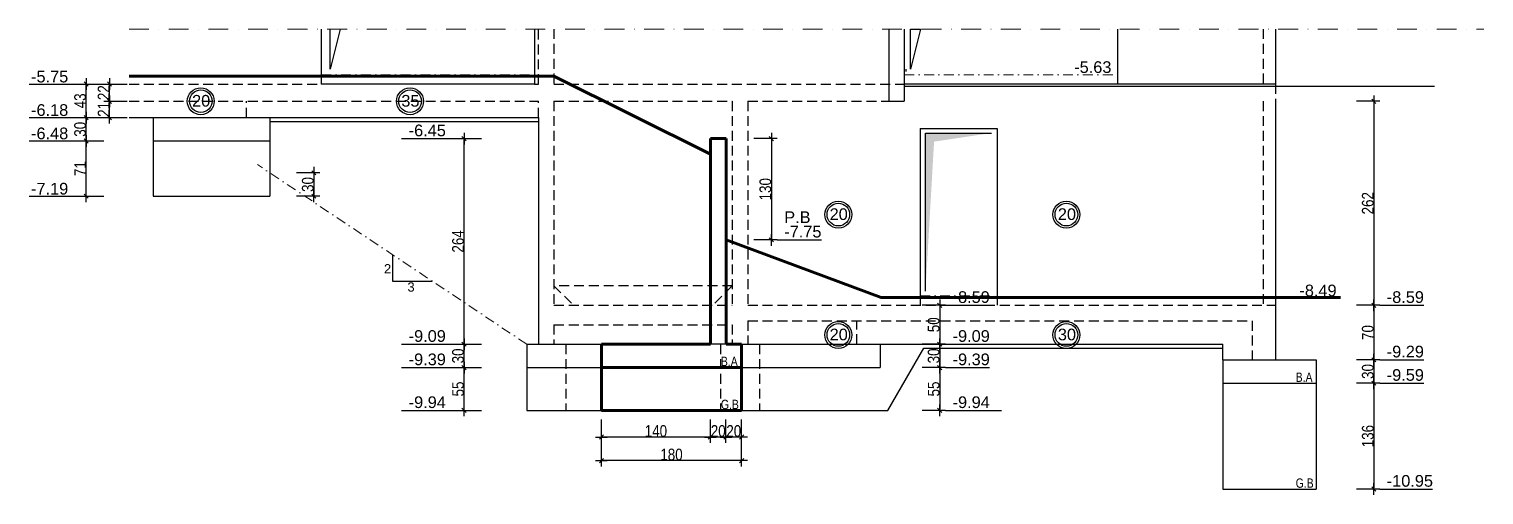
# Model space of a CAD drawing. Header units: centimetres. Extents: x 16433 to 114398, y -50094 to -12305.
# Drawn here: x 61530 to 63399, y -40131 to -39533 of the extents above; entities that cross this region are included whole.
import ezdxf

# ---------------------------------------------------------------- set-up
doc = ezdxf.new("R2010")
doc.units = ezdxf.units.CM
doc.header["$LTSCALE"] = 0.5
doc.linetypes.add('CACHEX2', pattern=[19.05, 12.7, -6.35])
doc.linetypes.add('TIRETPTX2', pattern=[50.8, 25.4, -12.7, 0, -12.7])
doc.layers.get('DEFPOINTS').update_dxf_attribs({"linetype": 'CONTINUOUS'})
for name, color, linetype in [('01_cote_gen', 4, 'CONTINUOUS'), ('01_linteaux', 2, 'CONTINUOUS'), ('01_poch_murs', 253, 'CONTINUOUS'), ('01_texte', 230, 'CONTINUOUS'), ('AA_COTES', 2, 'CONTINUOUS')]:
    doc.layers.add(name, color=color, linetype=linetype)
doc.layers.add('01_murs_coup', color=5, linetype='CONTINUOUS', lineweight=60)
doc.layers.add('01_tram_axes', color=2, linetype='TIRETPTX2', lineweight=9)
doc.styles.add('ARIAL', font='arial.ttf')
doc.styles.add('STYLE2', font='ARIALN.TTF')
doc.dimstyles.new('JB50', dxfattribs={"dimscale": 0.1, "dimtxt": 150, "dimasz": 15, "dimexe": 0.1, "dimexo": 0.1, "dimgap": 0.09, "dimtad": 1, "dimdec": 1, "dimdsep": 46, "dimtxsty": 'STYLE2', "dimblk1": 'BOND_G', "dimblk2": 'BOND_D', "dimsah": 1, "dimcen": 1.5, "dimdle": 0.01, "dimse1": 1, "dimse2": 1, "dimclrd": 4, "dimclre": 2, "dimclrt": 6, "dimazin": 2, "dimtfac": 2.333333, "dimtdec": 1, "dimtix": 1, "dimtmove": 2, "dimatfit": 3, "dimldrblk": 'BOND_G', "dimfxl": 1, "dimtolj": 1, "dimtzin": 0, "dimarcsym": 0})

# ---------------------------------------------------------------- blocks, each defined once
blk = doc.blocks.new('BOND_G')
at = {"layer": 'AA_COTES', "color": 0}
for p, q in [((0, -5), (0, 15)), ((5, 0), (-5, 0)), ((1.8, 1.8), (-1.8, -1.8))]:
    blk.add_line(p, q, dxfattribs=at)
blk = doc.blocks.new('BOND_D')
at = {"layer": 'AA_COTES', "color": 0}
for p, q in [((5, 0), (-5, 0)), ((-1.8, -1.8), (1.8, 1.8)), ((0, 5), (0, -15))]:
    blk.add_line(p, q, dxfattribs=at)
blk = doc.blocks.new('*D3273')
at = {"layer": '01_cote_gen', "color": 4, "lineweight": -2, "transparency": 16777216}
blk.add_line((63257.7, -39888.9), (63257.7, -39955.9), dxfattribs=at)
at = {"layer": 'DEFPOINTS', "color": 0}
for p in [(63131.5, -39887.4), (63183.5, -39957.4), (63257.7, -39957.4)]:
    blk.add_point(p, dxfattribs=at)
at = {"layer": '01_cote_gen', "color": 4, "lineweight": -2, "transparency": 16777216, "xscale": 1.5, "yscale": 1.5, "zscale": 1.5}
for name, p, rotation in [('BOND_G', (63257.7, -39887.4), 90), ('BOND_D', (63257.7, -39957.4), 270)]:
    blk.add_blockref(name, p, dxfattribs=dict(at, rotation=rotation))
at = {"layer": '01_cote_gen', "color": 6, "transparency": 16777216, "insert": (63250, -39922.4), "char_height": 15, "attachment_point": 5, "rotation": 90, "style": 'STYLE2'}
blk.add_mtext('\\A1;70', dxfattribs=at)
blk = doc.blocks.new('*D3274')
at = {"layer": '01_cote_gen', "color": 4, "lineweight": -2, "transparency": 16777216}
blk.add_line((63257.7, -39958.9), (63257.7, -39985.9), dxfattribs=at)
at = {"layer": 'DEFPOINTS', "color": 0}
for p in [(63235.2, -39957.4), (63183.5, -39987.4), (63257.7, -39987.4)]:
    blk.add_point(p, dxfattribs=at)
at = {"layer": '01_cote_gen', "color": 4, "lineweight": -2, "transparency": 16777216, "xscale": 1.5, "yscale": 1.5, "zscale": 1.5}
for name, p, rotation in [('BOND_G', (63257.7, -39957.4), 90), ('BOND_D', (63257.7, -39987.4), 270)]:
    blk.add_blockref(name, p, dxfattribs=dict(at, rotation=rotation))
at = {"layer": '01_cote_gen', "color": 6, "transparency": 16777216, "insert": (63250, -39972.4), "char_height": 15, "attachment_point": 5, "rotation": 90, "style": 'STYLE2'}
blk.add_mtext('\\A1;30', dxfattribs=at)
blk = doc.blocks.new('*D3275')
at = {"layer": '01_cote_gen', "color": 4, "lineweight": -2, "transparency": 16777216}
blk.add_line((63257.7, -39988.9), (63257.7, -40121.9), dxfattribs=at)
at = {"layer": 'DEFPOINTS', "color": 0}
for p in [(63235.2, -39987.4), (63183.5, -40123.4), (63257.7, -40123.4)]:
    blk.add_point(p, dxfattribs=at)
at = {"layer": '01_cote_gen', "color": 4, "lineweight": -2, "transparency": 16777216, "xscale": 1.5, "yscale": 1.5, "zscale": 1.5}
for name, p, rotation in [('BOND_G', (63257.7, -39987.4), 90), ('BOND_D', (63257.7, -40123.4), 270)]:
    blk.add_blockref(name, p, dxfattribs=dict(at, rotation=rotation))
at = {"layer": '01_cote_gen', "color": 6, "transparency": 16777216, "insert": (63250, -40055.4), "char_height": 15, "attachment_point": 5, "rotation": 90, "style": 'STYLE2'}
blk.add_mtext('\\A1;136', dxfattribs=at)
blk = doc.blocks.new('*D3276')
at = {"layer": '01_cote_gen', "color": 4, "lineweight": -2, "transparency": 16777216}
blk.add_line((63257.7, -39626.9), (63257.7, -39885.9), dxfattribs=at)
at = {"layer": 'DEFPOINTS', "color": 0}
for p in [(63213.8, -39625.4), (63131.5, -39887.4), (63257.7, -39887.4)]:
    blk.add_point(p, dxfattribs=at)
at = {"layer": '01_cote_gen', "color": 4, "lineweight": -2, "transparency": 16777216, "xscale": 1.5, "yscale": 1.5, "zscale": 1.5}
for name, p, rotation in [('BOND_G', (63257.7, -39625.4), 90), ('BOND_D', (63257.7, -39887.4), 270)]:
    blk.add_blockref(name, p, dxfattribs=dict(at, rotation=rotation))
at = {"layer": '01_cote_gen', "color": 6, "transparency": 16777216, "insert": (63250, -39756.4), "char_height": 15, "attachment_point": 5, "rotation": 90, "style": 'STYLE2'}
blk.add_mtext('\\A1;262', dxfattribs=at)
blk = doc.blocks.new('*D3277')
at = {"layer": '01_cote_gen', "color": 4, "lineweight": -2, "transparency": 16777216}
blk.add_line((62700, -39888.9), (62700, -39935.9), dxfattribs=at)
at = {"layer": 'DEFPOINTS', "color": 0}
for p in [(62573.8, -39887.4), (62625.8, -39937.4), (62700, -39937.4)]:
    blk.add_point(p, dxfattribs=at)
at = {"layer": '01_cote_gen', "color": 4, "lineweight": -2, "transparency": 16777216, "xscale": 1.5, "yscale": 1.5, "zscale": 1.5}
for name, p, rotation in [('BOND_G', (62700, -39887.4), 90), ('BOND_D', (62700, -39937.4), 270)]:
    blk.add_blockref(name, p, dxfattribs=dict(at, rotation=rotation))
at = {"layer": '01_cote_gen', "color": 6, "transparency": 16777216, "insert": (62692.3, -39912.4), "char_height": 15, "attachment_point": 5, "rotation": 90, "style": 'STYLE2'}
blk.add_mtext('\\A1;50', dxfattribs=at)
blk = doc.blocks.new('*D3278')
at = {"layer": '01_cote_gen', "color": 4, "lineweight": -2, "transparency": 16777216}
blk.add_line((62700, -39938.9), (62700, -39965.9), dxfattribs=at)
at = {"layer": 'DEFPOINTS', "color": 0}
for p in [(62677.5, -39937.4), (62625.8, -39967.4), (62700, -39967.4)]:
    blk.add_point(p, dxfattribs=at)
at = {"layer": '01_cote_gen', "color": 4, "lineweight": -2, "transparency": 16777216, "xscale": 1.5, "yscale": 1.5, "zscale": 1.5}
for name, p, rotation in [('BOND_G', (62700, -39937.4), 90), ('BOND_D', (62700, -39967.4), 270)]:
    blk.add_blockref(name, p, dxfattribs=dict(at, rotation=rotation))
at = {"layer": '01_cote_gen', "color": 6, "transparency": 16777216, "insert": (62692.3, -39952.4), "char_height": 15, "attachment_point": 5, "rotation": 90, "style": 'STYLE2'}
blk.add_mtext('\\A1;30', dxfattribs=at)
blk = doc.blocks.new('*D3279')
at = {"layer": '01_cote_gen', "color": 4, "lineweight": -2, "transparency": 16777216}
blk.add_line((62700, -39968.9), (62700, -40020.9), dxfattribs=at)
at = {"layer": 'DEFPOINTS', "color": 0}
for p in [(62677.5, -39967.4), (62625.8, -40022.4), (62700, -40022.4)]:
    blk.add_point(p, dxfattribs=at)
at = {"layer": '01_cote_gen', "color": 4, "lineweight": -2, "transparency": 16777216, "xscale": 1.5, "yscale": 1.5, "zscale": 1.5}
for name, p, rotation in [('BOND_G', (62700, -39967.4), 90), ('BOND_D', (62700, -40022.4), 270)]:
    blk.add_blockref(name, p, dxfattribs=dict(at, rotation=rotation))
at = {"layer": '01_cote_gen', "color": 6, "transparency": 16777216, "insert": (62692.4, -39994.9), "char_height": 15, "attachment_point": 5, "rotation": 90, "style": 'STYLE2'}
blk.add_mtext('\\A1;55', dxfattribs=at)
blk = doc.blocks.new('*D3280')
at = {"layer": '01_cote_gen', "color": 4, "lineweight": -2, "transparency": 16777216}
blk.add_line((62089, -40020.9), (62089, -39968.9), dxfattribs=at)
at = {"layer": 'DEFPOINTS', "color": 0}
for p in [(62089, -39967.4), (62334.4, -39967.4), (62334.4, -40022.4)]:
    blk.add_point(p, dxfattribs=at)
at = {"layer": '01_cote_gen', "color": 4, "lineweight": -2, "transparency": 16777216, "xscale": 1.5, "yscale": 1.5, "zscale": 1.5}
for name, p, rotation in [('BOND_D', (62089, -39967.4), 90), ('BOND_G', (62089, -40022.4), 270)]:
    blk.add_blockref(name, p, dxfattribs=dict(at, rotation=rotation))
at = {"layer": '01_cote_gen', "color": 6, "transparency": 16777216, "insert": (62081.4, -39994.9), "char_height": 15, "attachment_point": 5, "rotation": 90, "style": 'STYLE2'}
blk.add_mtext('\\A1;55', dxfattribs=at)
blk = doc.blocks.new('*D3281')
at = {"layer": '01_cote_gen', "color": 4, "lineweight": -2, "transparency": 16777216}
blk.add_line((62089, -39965.9), (62089, -39938.9), dxfattribs=at)
at = {"layer": 'DEFPOINTS', "color": 0}
for p in [(62089, -39937.4), (62219.6, -39937.4), (62111.5, -39967.4)]:
    blk.add_point(p, dxfattribs=at)
at = {"layer": '01_cote_gen', "color": 4, "lineweight": -2, "transparency": 16777216, "xscale": 1.5, "yscale": 1.5, "zscale": 1.5}
for name, p, rotation in [('BOND_D', (62089, -39937.4), 90), ('BOND_G', (62089, -39967.4), 270)]:
    blk.add_blockref(name, p, dxfattribs=dict(at, rotation=rotation))
at = {"layer": '01_cote_gen', "color": 6, "transparency": 16777216, "insert": (62081.3, -39952.4), "char_height": 15, "attachment_point": 5, "rotation": 90, "style": 'STYLE2'}
blk.add_mtext('\\A1;30', dxfattribs=at)
blk = doc.blocks.new('*D3282')
at = {"layer": '01_cote_gen', "color": 4, "lineweight": -2, "transparency": 16777216}
blk.add_line((62089, -39935.9), (62089, -39674.9), dxfattribs=at)
at = {"layer": 'DEFPOINTS', "color": 0}
for p in [(62089, -39673.4), (62405.5, -39673.4), (62265.5, -39937.4)]:
    blk.add_point(p, dxfattribs=at)
at = {"layer": '01_cote_gen', "color": 4, "lineweight": -2, "transparency": 16777216, "xscale": 1.5, "yscale": 1.5, "zscale": 1.5}
for name, p, rotation in [('BOND_D', (62089, -39673.4), 90), ('BOND_G', (62089, -39937.4), 270)]:
    blk.add_blockref(name, p, dxfattribs=dict(at, rotation=rotation))
at = {"layer": '01_cote_gen', "color": 6, "transparency": 16777216, "insert": (62081.3, -39805.4), "char_height": 15, "attachment_point": 5, "rotation": 90, "style": 'STYLE2'}
blk.add_mtext('\\A1;264', dxfattribs=at)
blk = doc.blocks.new('*D3283')
at = {"layer": '01_cote_gen', "color": 4, "lineweight": -2, "transparency": 16777216}
blk.add_line((62483.8, -39674.9), (62483.8, -39801.9), dxfattribs=at)
at = {"layer": 'DEFPOINTS', "color": 0}
for p in [(62425.5, -39673.4), (62425.5, -39803.4), (62483.8, -39803.4)]:
    blk.add_point(p, dxfattribs=at)
at = {"layer": '01_cote_gen', "color": 4, "lineweight": -2, "transparency": 16777216, "xscale": 1.5, "yscale": 1.5, "zscale": 1.5}
for name, p, rotation in [('BOND_G', (62483.8, -39673.4), 90), ('BOND_D', (62483.8, -39803.4), 270)]:
    blk.add_blockref(name, p, dxfattribs=dict(at, rotation=rotation))
at = {"layer": '01_cote_gen', "color": 6, "transparency": 16777216, "insert": (62476.1, -39738.4), "char_height": 15, "attachment_point": 5, "rotation": 90, "style": 'STYLE2'}
blk.add_mtext('\\A1;130', dxfattribs=at)
blk = doc.blocks.new('*D3284')
at = {"layer": '01_cote_gen', "color": 4, "lineweight": -2, "transparency": 16777216}
blk.add_line((61633.6, -39623.9), (61633.6, -39604.9), dxfattribs=at)
at = {"layer": 'DEFPOINTS', "color": 0}
for p in [(61633.6, -39603.4), (61658.8, -39603.4), (61658.8, -39625.4)]:
    blk.add_point(p, dxfattribs=at)
at = {"layer": '01_cote_gen', "color": 4, "lineweight": -2, "transparency": 16777216, "xscale": 1.5, "yscale": 1.5, "zscale": 1.5}
for name, p, rotation in [('BOND_D', (61633.6, -39603.4), 90), ('BOND_G', (61633.6, -39625.4), 270)]:
    blk.add_blockref(name, p, dxfattribs=dict(at, rotation=rotation))
at = {"layer": '01_cote_gen', "color": 6, "transparency": 16777216, "insert": (61626, -39614.4), "char_height": 15, "attachment_point": 5, "rotation": 90, "style": 'STYLE2'}
blk.add_mtext('\\A1;22', dxfattribs=at)
blk = doc.blocks.new('*D3285')
at = {"layer": '01_cote_gen', "color": 4, "lineweight": -2, "transparency": 16777216}
blk.add_line((61633.6, -39644.9), (61633.6, -39626.9), dxfattribs=at)
at = {"layer": 'DEFPOINTS', "color": 0}
for p in [(61633.6, -39625.4), (61665.3, -39625.4), (61665.3, -39646.4)]:
    blk.add_point(p, dxfattribs=at)
at = {"layer": '01_cote_gen', "color": 4, "lineweight": -2, "transparency": 16777216, "xscale": 1.5, "yscale": 1.5, "zscale": 1.5}
for name, p, rotation in [('BOND_D', (61633.6, -39625.4), 90), ('BOND_G', (61633.6, -39646.4), 270)]:
    blk.add_blockref(name, p, dxfattribs=dict(at, rotation=rotation))
at = {"layer": '01_cote_gen', "color": 6, "transparency": 16777216, "insert": (61626, -39635.9), "char_height": 15, "attachment_point": 5, "rotation": 90, "style": 'STYLE2'}
blk.add_mtext('\\A1;21', dxfattribs=at)
blk = doc.blocks.new('*D3286')
at = {"layer": '01_cote_gen', "color": 4, "lineweight": -2, "transparency": 16777216}
blk.add_line((61603.6, -39644.9), (61603.6, -39604.9), dxfattribs=at)
at = {"layer": 'DEFPOINTS', "color": 0}
for p in [(61603.6, -39603.4), (61679, -39603.4), (61674.2, -39646.4)]:
    blk.add_point(p, dxfattribs=at)
at = {"layer": '01_cote_gen', "color": 4, "lineweight": -2, "transparency": 16777216, "xscale": 1.5, "yscale": 1.5, "zscale": 1.5}
for name, p, rotation in [('BOND_D', (61603.6, -39603.4), 90), ('BOND_G', (61603.6, -39646.4), 270)]:
    blk.add_blockref(name, p, dxfattribs=dict(at, rotation=rotation))
at = {"layer": '01_cote_gen', "color": 6, "transparency": 16777216, "insert": (61595.9, -39624.9), "char_height": 15, "attachment_point": 5, "rotation": 90, "style": 'STYLE2'}
blk.add_mtext('\\A1;43', dxfattribs=at)
blk = doc.blocks.new('*D3287')
at = {"layer": '01_cote_gen', "color": 4, "lineweight": -2, "transparency": 16777216}
blk.add_line((61603.6, -39674.9), (61603.6, -39647.9), dxfattribs=at)
at = {"layer": 'DEFPOINTS', "color": 0}
for p in [(61603.6, -39646.4), (61710.7, -39646.4), (61701.7, -39676.4)]:
    blk.add_point(p, dxfattribs=at)
at = {"layer": '01_cote_gen', "color": 4, "lineweight": -2, "transparency": 16777216, "xscale": 1.5, "yscale": 1.5, "zscale": 1.5}
for name, p, rotation in [('BOND_D', (61603.6, -39646.4), 90), ('BOND_G', (61603.6, -39676.4), 270)]:
    blk.add_blockref(name, p, dxfattribs=dict(at, rotation=rotation))
at = {"layer": '01_cote_gen', "color": 6, "transparency": 16777216, "insert": (61595.9, -39661.4), "char_height": 15, "attachment_point": 5, "rotation": 90, "style": 'STYLE2'}
blk.add_mtext('\\A1;30', dxfattribs=at)
blk = doc.blocks.new('*D3288')
at = {"layer": '01_cote_gen', "color": 4, "lineweight": -2, "transparency": 16777216}
blk.add_line((62444, -40056.6), (62427, -40056.6), dxfattribs=at)
at = {"layer": 'DEFPOINTS', "color": 0}
for p in [(62425.5, -39926.1), (62445.5, -39937.4), (62425.5, -40056.6)]:
    blk.add_point(p, dxfattribs=at)
at = {"layer": '01_cote_gen', "color": 4, "lineweight": -2, "transparency": 16777216, "xscale": 1.5, "yscale": 1.5, "zscale": 1.5, "rotation": 180}
blk.add_blockref('BOND_D', (62425.5, -40056.6), dxfattribs=at)
at = {"layer": '01_cote_gen', "color": 4, "lineweight": -2, "transparency": 16777216, "xscale": 1.5, "yscale": 1.5, "zscale": 1.5}
blk.add_blockref('BOND_G', (62445.5, -40056.6), dxfattribs=at)
at = {"layer": '01_cote_gen', "color": 6, "transparency": 16777216, "insert": (62435.5, -40048.9), "char_height": 15, "attachment_point": 5, "style": 'STYLE2'}
blk.add_mtext('\\A1;20', dxfattribs=at)
blk = doc.blocks.new('*D3289')
at = {"layer": '01_cote_gen', "color": 4, "lineweight": -2, "transparency": 16777216}
blk.add_line((62424, -40056.6), (62407, -40056.6), dxfattribs=at)
at = {"layer": 'DEFPOINTS', "color": 0}
for p in [(62405.5, -39930.9), (62425.5, -39930.9), (62405.5, -40056.6)]:
    blk.add_point(p, dxfattribs=at)
at = {"layer": '01_cote_gen', "color": 4, "lineweight": -2, "transparency": 16777216, "xscale": 1.5, "yscale": 1.5, "zscale": 1.5, "rotation": 180}
blk.add_blockref('BOND_D', (62405.5, -40056.6), dxfattribs=at)
at = {"layer": '01_cote_gen', "color": 4, "lineweight": -2, "transparency": 16777216, "xscale": 1.5, "yscale": 1.5, "zscale": 1.5}
blk.add_blockref('BOND_G', (62425.5, -40056.6), dxfattribs=at)
at = {"layer": '01_cote_gen', "color": 6, "transparency": 16777216, "insert": (62415.5, -40048.9), "char_height": 15, "attachment_point": 5, "style": 'STYLE2'}
blk.add_mtext('\\A1;20', dxfattribs=at)
blk = doc.blocks.new('*D3290')
at = {"layer": '01_cote_gen', "color": 4, "lineweight": -2, "transparency": 16777216}
blk.add_line((62404, -40056.6), (62267, -40056.6), dxfattribs=at)
at = {"layer": 'DEFPOINTS', "color": 0}
for p in [(62405.5, -39927.2), (62265.5, -39937.4), (62265.5, -40056.6)]:
    blk.add_point(p, dxfattribs=at)
at = {"layer": '01_cote_gen', "color": 4, "lineweight": -2, "transparency": 16777216, "xscale": 1.5, "yscale": 1.5, "zscale": 1.5, "rotation": 180}
blk.add_blockref('BOND_D', (62265.5, -40056.6), dxfattribs=at)
at = {"layer": '01_cote_gen', "color": 4, "lineweight": -2, "transparency": 16777216, "xscale": 1.5, "yscale": 1.5, "zscale": 1.5}
blk.add_blockref('BOND_G', (62405.5, -40056.6), dxfattribs=at)
at = {"layer": '01_cote_gen', "color": 6, "transparency": 16777216, "insert": (62335.5, -40048.9), "char_height": 15, "attachment_point": 5, "style": 'STYLE2'}
blk.add_mtext('\\A1;140', dxfattribs=at)
blk = doc.blocks.new('*D3291')
at = {"layer": '01_cote_gen', "color": 4, "lineweight": -2, "transparency": 16777216}
blk.add_line((62444, -40086.8), (62267, -40086.8), dxfattribs=at)
at = {"layer": 'DEFPOINTS', "color": 0}
for p in [(62265.5, -39937.4), (62445.5, -39937.4), (62265.5, -40086.8)]:
    blk.add_point(p, dxfattribs=at)
at = {"layer": '01_cote_gen', "color": 4, "lineweight": -2, "transparency": 16777216, "xscale": 1.5, "yscale": 1.5, "zscale": 1.5, "rotation": 180}
blk.add_blockref('BOND_D', (62265.5, -40086.8), dxfattribs=at)
at = {"layer": '01_cote_gen', "color": 4, "lineweight": -2, "transparency": 16777216, "xscale": 1.5, "yscale": 1.5, "zscale": 1.5}
blk.add_blockref('BOND_G', (62445.5, -40086.8), dxfattribs=at)
at = {"layer": '01_cote_gen', "color": 6, "transparency": 16777216, "insert": (62355.5, -40079.1), "char_height": 15, "attachment_point": 5, "style": 'STYLE2'}
blk.add_mtext('\\A1;180', dxfattribs=at)
blk = doc.blocks.new('*D3341')
at = {"layer": '01_cote_gen', "color": 4, "lineweight": -2, "transparency": 16777216}
blk.add_line((61896.1, -39718.8), (61896.1, -39745.8), dxfattribs=at)
at = {"layer": 'DEFPOINTS', "color": 0}
for p in [(61839.5, -39717.3), (61839.5, -39747.3), (61896.1, -39747.3)]:
    blk.add_point(p, dxfattribs=at)
at = {"layer": '01_cote_gen', "color": 4, "lineweight": -2, "transparency": 16777216, "xscale": 1.5, "yscale": 1.5, "zscale": 1.5}
for name, p, rotation in [('BOND_G', (61896.1, -39717.3), 90), ('BOND_D', (61896.1, -39747.3), 270)]:
    blk.add_blockref(name, p, dxfattribs=dict(at, rotation=rotation))
at = {"layer": '01_cote_gen', "color": 6, "transparency": 16777216, "insert": (61888.4, -39732.3), "char_height": 15, "attachment_point": 5, "rotation": 90, "style": 'STYLE2'}
blk.add_mtext('\\A1;30', dxfattribs=at)
blk = doc.blocks.new('*D3342')
at = {"layer": '01_cote_gen', "color": 4, "lineweight": -2, "transparency": 16777216}
blk.add_line((61603.6, -39745.8), (61603.6, -39677.9), dxfattribs=at)
at = {"layer": 'DEFPOINTS', "color": 0}
for p in [(61603.6, -39676.4), (61689.5, -39676.4), (61689.5, -39747.3)]:
    blk.add_point(p, dxfattribs=at)
at = {"layer": '01_cote_gen', "color": 4, "lineweight": -2, "transparency": 16777216, "xscale": 1.5, "yscale": 1.5, "zscale": 1.5}
for name, p, rotation in [('BOND_D', (61603.6, -39676.4), 90), ('BOND_G', (61603.6, -39747.3), 270)]:
    blk.add_blockref(name, p, dxfattribs=dict(at, rotation=rotation))
at = {"layer": '01_cote_gen', "color": 6, "transparency": 16777216, "insert": (61596, -39711.9), "char_height": 15, "attachment_point": 5, "rotation": 90, "style": 'STYLE2'}
blk.add_mtext('\\A1;71', dxfattribs=at)

msp = doc.modelspace()

# ---------------------------------------------------------------- linework, layer by layer
at = {"layer": '01_linteaux'}
for p, q in [((61905.517, -39532.786), (61905.517, -39603.363)), ((62179.517, -39532.786), (62179.517, -39603.363)), ((62634.517, -39532.786), (62634.517, -39625.363)), ((62654.517, -39532.786), (62654.517, -39603.363)), ((62654.517, -39532.786), (62654.517, -39625.363)), ((62928.517, -39532.786), (62928.517, -39603.363)), ((63131.517, -39532.786), (63131.561, -39603.364)), ((62656.517, -39584.363), (62656.517, -39587.363)), ((62179.517, -39603.363), (61905.517, -39603.363)), ((63131.517, -39603.363), (62654.517, -39603.363)), ((63335.517, -39606.363), (62654.517, -39606.363)), ((62634.517, -39625.363), (62654.517, -39625.363)), ((63131.517, -39625.363), (63131.517, -39957.363)), ((61658.836, -39646.363), (61689.517, -39646.363)), ((61689.517, -39646.363), (61689.517, -39747.341)), ((61689.517, -39646.363), (61839.517, -39646.363)), ((61839.517, -39646.363), (62184.55, -39646.363)), ((61839.517, -39646.363), (61839.517, -39747.341)), ((61839.517, -39651.363), (62184.55, -39651.363)), ((62184.55, -39646.363), (62184.55, -39937.363)), ((62674.962, -39660.363), (62674.962, -39887.363)), ((62674.962, -39660.363), (62773.962, -39660.363)), ((62773.962, -39660.363), (62773.962, -39887.363)), ((61689.517, -39676.363), (61839.517, -39676.363)), ((61689.517, -39747.341), (61839.517, -39747.341)), ((62169.55, -39937.363), (62219.55, -39937.363)), ((62169.55, -39937.363), (62169.55, -40022.363)), ((62219.55, -39937.363), (62265.517, -39937.363)), ((62425.517, -39937.363), (62405.517, -39937.363)), ((62445.517, -39937.363), (62468.517, -39937.363)), ((62468.517, -39937.363), (62623.517, -39937.363)), ((62623.517, -39937.363), (62623.517, -39967.363)), ((62623.517, -39937.363), (63063.517, -39937.363)), ((62633.517, -40022.363), (62679.705, -39942.363)), ((62679.705, -39942.363), (63063.517, -39942.363)), ((63063.517, -39957.363), (63063.517, -39937.363)), ((62169.55, -39967.363), (62219.55, -39967.363)), ((62219.55, -39967.363), (62265.517, -39967.363)), ((62445.517, -39967.363), (62468.517, -39967.363)), ((62468.517, -39967.363), (62623.517, -39967.363)), ((63063.517, -39957.363), (63063.517, -40123.363)), ((63063.517, -39957.363), (63183.517, -39957.363)), ((63183.517, -39957.363), (63183.517, -40123.363)), ((63063.517, -39987.363), (63183.517, -39987.363)), ((62169.55, -40022.363), (62219.55, -40022.363)), ((62219.55, -40022.363), (62265.517, -40022.363)), ((62445.517, -40022.363), (62468.517, -40022.363)), ((62468.517, -40022.363), (62633.517, -40022.363)), ((63063.517, -40123.363), (63183.517, -40123.363))]:
    msp.add_line(p, q, dxfattribs=at)
at = {"layer": '01_linteaux', "linetype": 'CACHEX2', "ltscale": 2}
for p, q in [((62184.55, -39603.363), (62184.55, -39532.786)), ((62204.55, -39532.786), (62204.55, -39603.363)), ((63115.517, -39532.786), (63115.517, -39603.363)), ((61658.836, -39603.363), (61905.517, -39603.363)), ((62179.517, -39603.363), (62184.55, -39603.363)), ((62204.55, -39603.363), (62654.517, -39603.363)), ((63131.561, -39603.364), (63131.517, -39625.363)), ((61658.836, -39625.363), (62184.55, -39625.363)), ((61809.517, -39646.363), (61809.517, -39625.363)), ((62184.55, -39646.363), (62184.55, -39625.363)), ((62204.55, -39625.363), (62433.517, -39625.363)), ((62204.55, -39625.363), (62204.55, -39887.363)), ((62433.517, -39625.363), (62433.517, -39887.363)), ((62453.517, -39625.363), (62453.517, -39887.363)), ((62453.517, -39625.363), (62634.517, -39625.363)), ((63115.517, -39625.363), (63115.517, -39887.363)), ((62204.55, -39862.363), (62229.55, -39887.363)), ((62433.517, -39862.363), (62204.55, -39862.363)), ((62433.517, -39862.363), (62408.517, -39887.363)), ((62204.55, -39887.363), (62433.517, -39887.363)), ((62453.517, -39887.363), (63131.517, -39887.363)), ((62204.55, -39912.363), (62433.517, -39912.363)), ((62204.55, -39912.363), (62204.55, -39937.363)), ((62433.517, -39912.363), (62433.517, -39937.363)), ((62453.517, -39907.363), (63101.517, -39907.363)), ((62453.517, -39907.363), (62453.517, -39937.363)), ((62593.517, -39937.363), (62593.517, -39907.363)), ((63101.517, -39907.363), (63101.517, -39957.363)), ((62219.55, -39937.363), (62219.55, -40022.363)), ((62418.517, -39937.363), (62418.517, -40022.363)), ((62468.517, -39937.363), (62468.517, -40022.363))]:
    msp.add_line(p, q, dxfattribs=at)
at = {"layer": '01_murs_coup'}
for p, q in [((61658.836, -39593.363), (62204.55, -39593.363)), ((62405.517, -39693.363), (62204.55, -39593.363)), ((62405.517, -39673.363), (62405.517, -39937.363)), ((62405.517, -39673.363), (62425.517, -39673.363)), ((62425.517, -39673.363), (62425.517, -39937.363)), ((62624.962, -39877.363), (62425.517, -39803.363)), ((62624.962, -39877.363), (63214.803, -39877.363)), ((62265.517, -39937.363), (62265.517, -39967.363)), ((62405.517, -39937.363), (62265.517, -39937.363)), ((62445.517, -39937.363), (62425.517, -39937.363)), ((62445.517, -39937.363), (62445.517, -39967.363)), ((62265.517, -39967.363), (62445.517, -39967.363)), ((62265.517, -39967.363), (62265.517, -40022.363)), ((62445.517, -39967.363), (62445.517, -40022.363)), ((62445.517, -40022.363), (62265.517, -40022.363))]:
    msp.add_line(p, q, dxfattribs=at)
at = {"layer": '01_poch_murs'}
for p, q in [((61929.827, -39532.786), (61917.049, -39584.402)), ((61917.049, -39584.402), (61917.049, -39533.035)), ((62662.707, -39533.035), (62675.486, -39532.786)), ((62675.486, -39532.786), (62662.707, -39584.402)), ((62662.707, -39584.402), (62662.707, -39533.035)), ((62681.741, -39869.182), (62681.741, -39666.203)), ((62681.741, -39666.203), (62766.454, -39666.203))]:
    msp.add_line(p, q, dxfattribs=at)
for points in [[(61917.049, -39584.402), (61917.049, -39533.035), (61929.827, -39532.786), (61917.049, -39584.402)], [(62662.707, -39584.402), (62662.707, -39533.035), (62675.486, -39532.786), (62662.707, -39584.402)], [(62681.741, -39869.182), (62681.741, -39666.203), (62692.79, -39677.246)], [(62681.741, -39666.203), (62766.454, -39666.203), (62692.79, -39677.246)]]:
    msp.add_solid(points, dxfattribs=at)
at = {"layer": '01_texte'}
for p, q in [((61530.301, -39603.363), (61596.072, -39603.363)), ((61530.301, -39646.363), (61596.072, -39646.363)), ((62008.788, -39673.363), (62081.49, -39673.363)), ((61530.301, -39676.363), (61596.072, -39676.363)), ((61530.301, -39747.341), (61596.072, -39747.341)), ((62491.276, -39803.363), (62548.298, -39803.363)), ((61997.19, -39822.457), (61997.19, -39856.295)), ((61997.19, -39856.295), (62047.948, -39856.295)), ((62707.504, -39887.363), (62764.188, -39887.363)), ((63265.188, -39887.363), (63321.873, -39887.363)), ((62008.788, -39937.363), (62081.49, -39937.363)), ((62008.788, -39967.363), (62081.49, -39967.363)), ((62707.504, -39967.363), (62764.188, -39967.363)), ((63265.188, -39957.363), (63321.873, -39957.363)), ((63265.188, -39987.363), (63321.873, -39987.363)), ((62008.788, -40022.363), (62081.49, -40022.363)), ((62707.504, -40022.363), (62779.392, -40022.363)), ((63265.188, -40123.363), (63333.022, -40123.363))]:
    msp.add_line(p, q, dxfattribs=at)
for centre, radius in [((61750.85, -39625.363), 17.309), ((61750.85, -39625.363), 14.533), ((62019.632, -39625.363), 17.309), ((62019.632, -39625.363), 14.533), ((62569.811, -39770.946), 17.309), ((62569.811, -39770.946), 14.533), ((62862.71, -39770.946), 17.309), ((62862.71, -39770.946), 14.533), ((62569.811, -39925.455), 17.309), ((62569.811, -39925.455), 14.533), ((62862.71, -39925.455), 17.309), ((62862.71, -39925.455), 14.533)]:
    msp.add_circle(centre, radius, dxfattribs=at)
at = {"layer": '01_tram_axes', "ltscale": 2}
msp.add_line((61658.836, -39532.786), (63399.066, -39532.786), dxfattribs=at)
at = {"layer": '01_tram_axes'}
for p, q in [((61905.517, -39591.363), (62179.517, -39591.363)), ((62654.517, -39591.363), (62928.517, -39591.363)), ((62169.55, -39937.363), (61823.565, -39706.706)), ((62674.962, -39875.363), (62773.962, -39875.363))]:
    msp.add_line(p, q, dxfattribs=at)

# ---------------------------------------------------------------- texts
at = {"layer": '01_texte', "style": 'ARIAL'}
for s, height, p in [('-5.63', 15, (62872.821, -39589.066)), ('-5.75', 15, (61532.845, -39601.204)), ('20', 15, (61739.669, -39632.321)), ('35', 15, (62008.45, -39632.321)), ('-6.18', 15, (61532.845, -39644.204)), ('-6.45', 15, (62017.882, -39670.359)), ('-6.48', 15, (61532.845, -39674.204)), ('-7.19', 15, (61532.845, -39745.182)), ('P.B', 15, (62500.37, -39781.782)), ('20', 15, (62558.63, -39777.904)), ('20', 15, (62851.794, -39777.904)), ('-7.75', 15, (62500.37, -39800.359)), ('2', 12, (61986.125, -39846.554)), ('3', 12, (62016.273, -39869.898)), ('-8.49', 15, (63162.093, -39875.897)), ('-8.59', 15, (62716.598, -39884.359)), ('-8.59', 15, (63274.282, -39884.359)), ('-9.09', 15, (62017.882, -39934.359)), ('20', 15, (62558.63, -39932.413)), ('-9.09', 15, (62716.598, -39934.359)), ('30', 15, (62851.794, -39932.413)), ('-9.39', 15, (62017.882, -39964.359)), ('-9.39', 15, (62716.598, -39964.359)), ('-9.29', 15, (63274.282, -39954.359)), ('-9.59', 15, (63274.282, -39984.359)), ('-9.94', 15, (62017.882, -40019.359)), ('-9.94', 15, (62716.598, -40019.359)), ('-10.95', 15, (63274.282, -40120.359))]:
    msp.add_text(s, height=height, dxfattribs=at).set_placement(p)
at = {"layer": '01_texte', "style": 'ARIAL', "width": 0.8}
for s, p in [('B.A', (62418.922, -39965.436)), ('B.A', (63157.279, -39985.718)), ('G.B', (62418.922, -40020.718)), ('G.B', (63157.279, -40121.718))]:
    msp.add_text(s, height=12, dxfattribs=at).set_placement(p)

# ---------------------------------------------------------------- dimensions: what is measured, and where the dimension line sits
at = {"layer": '01_cote_gen'}
for base, p1, p2, picture, middle in [((61603.572, -39603.363), (61674.177, -39646.363), (61678.968, -39603.363), '*D3286', (61595.904, -39624.863)), ((61633.559, -39603.363), (61658.836, -39625.363), (61658.836, -39603.363), '*D3284', (61626.019, -39614.363)), ((61633.559, -39625.363), (61665.259, -39646.363), (61665.259, -39625.363), '*D3285', (61626.019, -39635.863)), ((63257.688, -39887.363), (63213.772, -39625.363), (63131.517, -39887.363), '*D3276', (63250.021, -39756.363)), ((61603.572, -39646.363), (61701.672, -39676.363), (61710.668, -39646.363), '*D3287', (61595.904, -39661.363)), ((61603.572, -39676.363), (61689.517, -39747.341), (61689.517, -39676.363), '*D3342', (61596.032, -39711.852)), ((62088.99, -39673.363), (62265.517, -39937.363), (62405.517, -39673.363), '*D3282', (62081.322, -39805.363)), ((62483.776, -39803.363), (62425.517, -39673.363), (62425.517, -39803.363), '*D3283', (62476.109, -39738.363)), ((61896.064, -39747.341), (61839.517, -39717.341), (61839.517, -39747.341), '*D3341', (61888.397, -39732.341)), ((62700.004, -39937.363), (62573.832, -39887.363), (62625.832, -39937.363), '*D3277', (62692.336, -39912.363)), ((63257.688, -39957.363), (63131.517, -39887.363), (63183.517, -39957.363), '*D3273', (63250.021, -39922.363)), ((62088.99, -39937.363), (62111.49, -39967.363), (62219.55, -39937.363), '*D3281', (62081.322, -39952.363)), ((62700.004, -39967.363), (62677.504, -39937.363), (62625.832, -39967.363), '*D3278', (62692.336, -39952.363)), ((63257.688, -39987.363), (63235.188, -39957.363), (63183.517, -39987.363), '*D3274', (63250.021, -39972.363)), ((62088.99, -39967.363), (62334.378, -40022.363), (62334.378, -39967.363), '*D3280', (62081.353, -39994.863)), ((62700.004, -40022.363), (62677.504, -39967.363), (62625.832, -40022.363), '*D3279', (62692.367, -39994.863)), ((63257.688, -40123.363), (63235.188, -39987.363), (63183.517, -40123.363), '*D3275', (63250.021, -40055.363))]:
    dim = msp.add_linear_dim(base=base, p1=p1, p2=p2, angle=90, dimstyle='JB50', dxfattribs=at)
    dim.commit()
    dim.dimension.update_dxf_attribs({"geometry": picture, "text_midpoint": middle})
for base, p1, p2, picture, middle in [((62265.517, -40056.58), (62405.517, -39927.195), (62265.517, -39937.363), '*D3290', (62335.517, -40048.912)), ((62405.517, -40056.58), (62425.517, -39930.907), (62405.517, -39930.907), '*D3289', (62415.517, -40048.912)), ((62425.517, -40056.58), (62445.517, -39937.363), (62425.517, -39926.135), '*D3288', (62435.517, -40048.912)), ((62265.517, -40086.805), (62445.517, -39937.363), (62265.517, -39937.363), '*D3291', (62355.517, -40079.137))]:
    dim = msp.add_linear_dim(base=base, p1=p1, p2=p2, dimstyle='JB50', dxfattribs=at)
    dim.commit()
    dim.dimension.update_dxf_attribs({"geometry": picture, "text_midpoint": middle})

doc.saveas('drawing.dxf')
